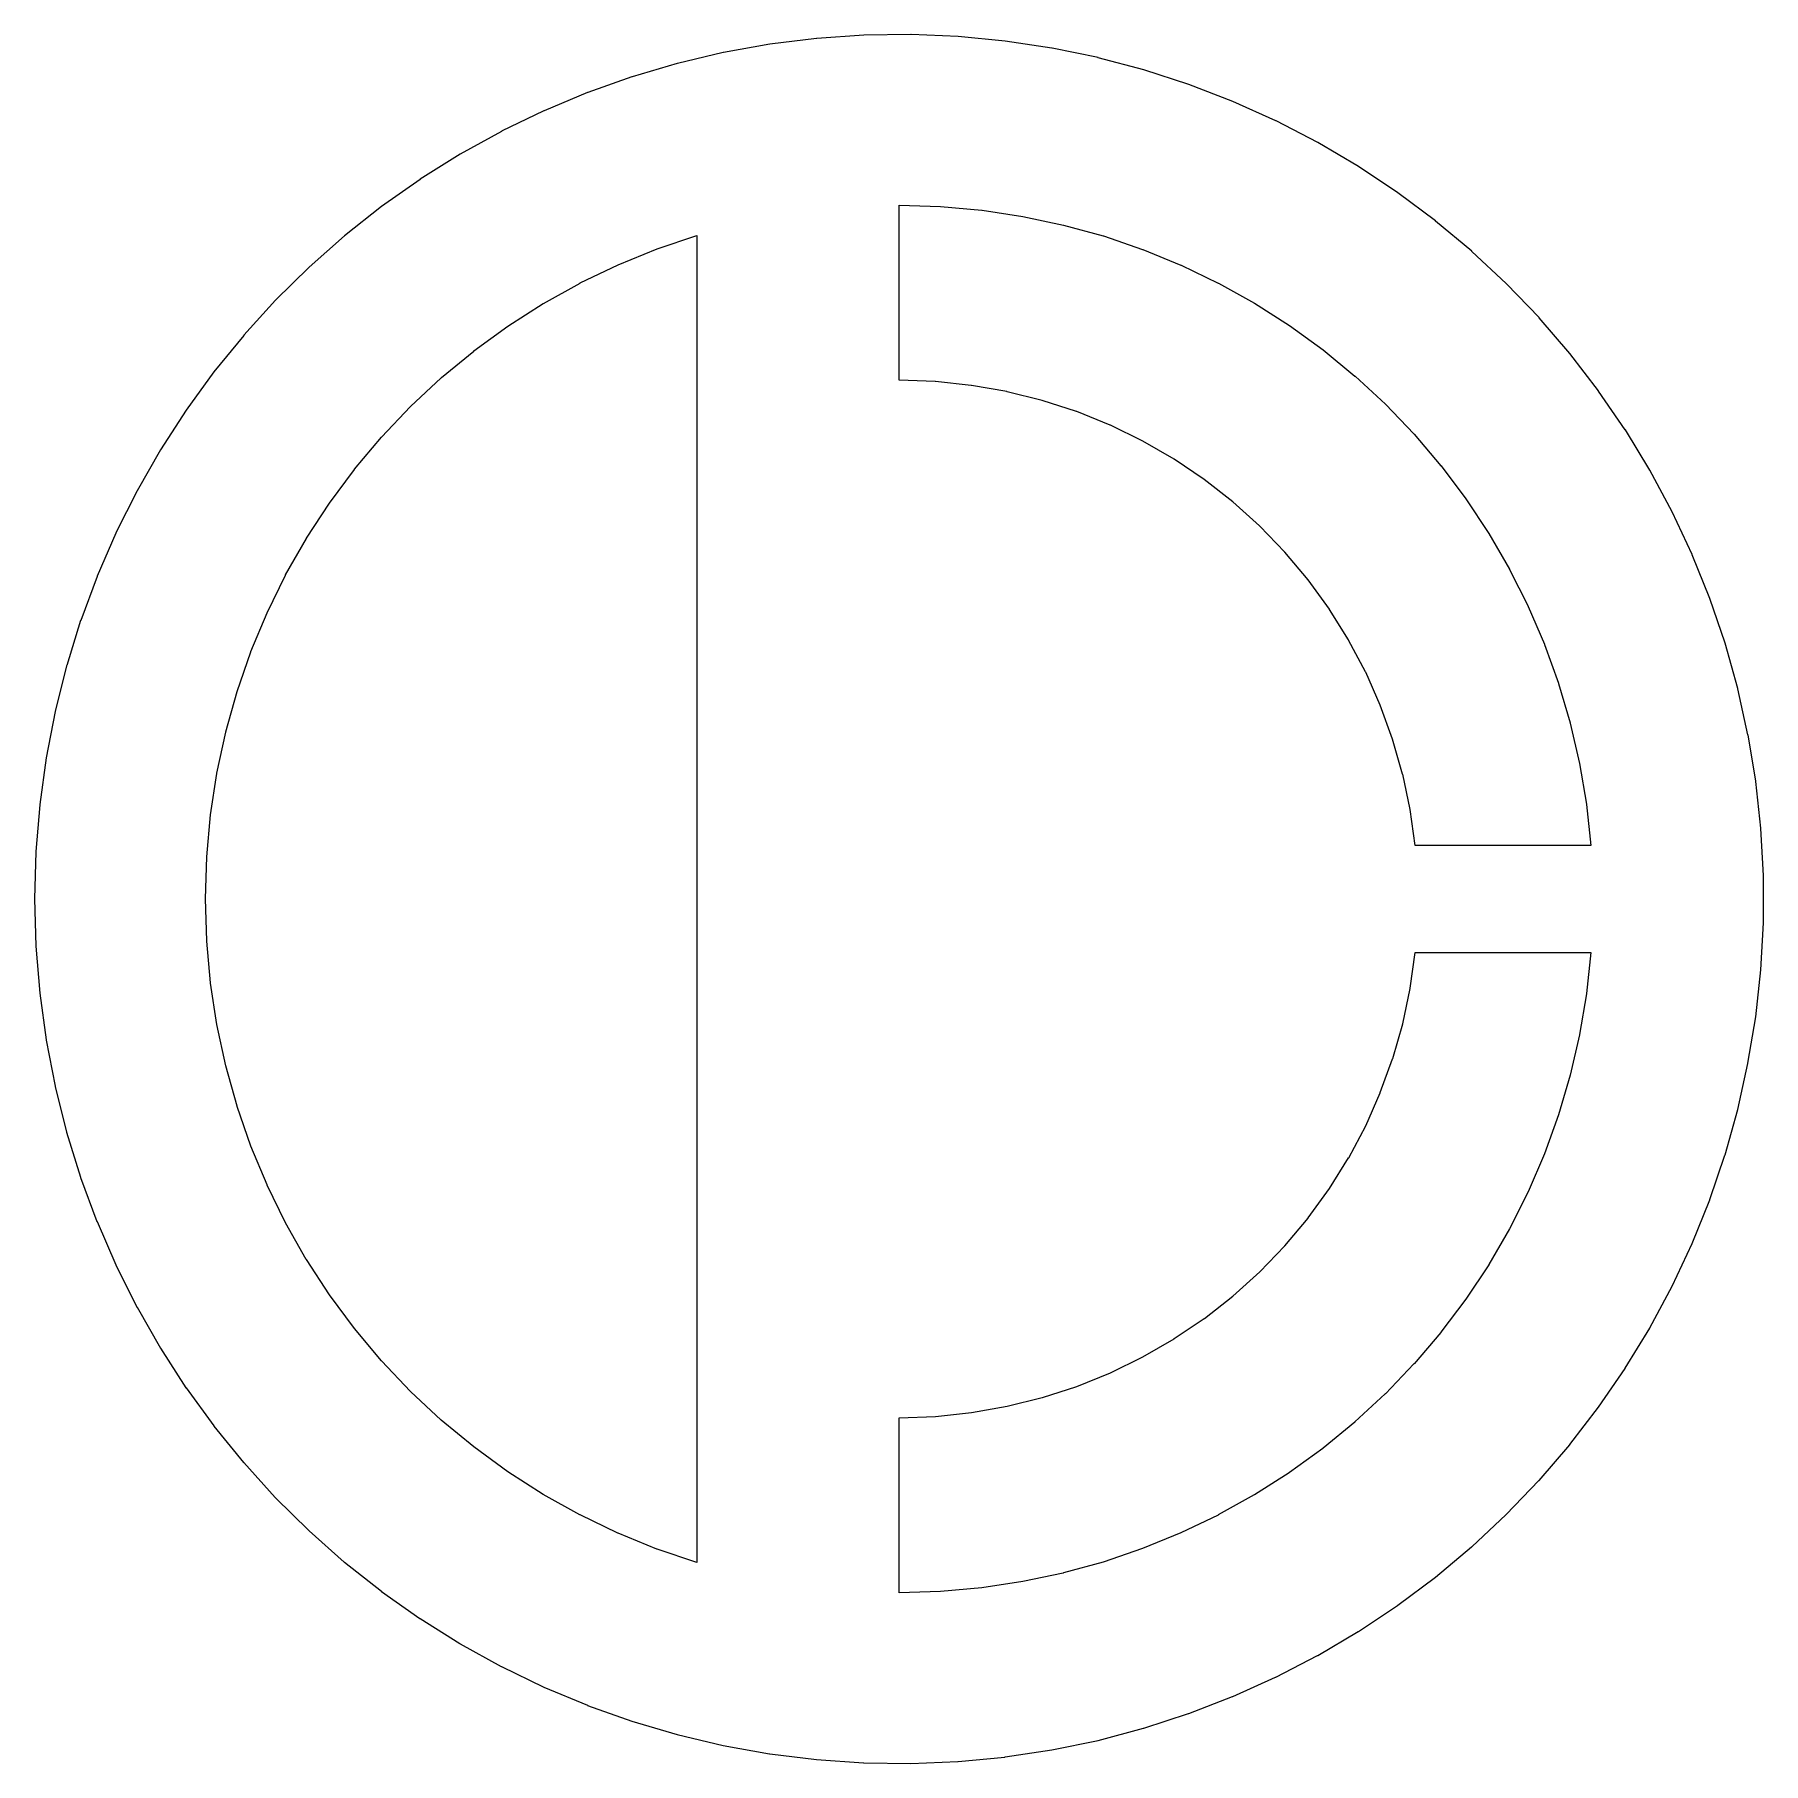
# Model space of a CAD drawing. Extents: x -125 to 25, y 0 to 150.
import ezdxf

# ---------------------------------------------------------------- set-up
doc = ezdxf.new("R2010")
doc.units = 0
doc.header["$MEASUREMENT"] = 0
doc.layers.add('Sketch2', color=7, linetype='Continuous')

msp = doc.modelspace()

# ---------------------------------------------------------------- linework, layer by layer
at = {"layer": 'Sketch2'}
for p, q in [((-48.98, 149.99, 2.99), (-53.06, 149.94, 2.99)), ((-48.96, 149.99, 2.99), (-48.98, 149.99, 2.99)), ((-44.88, 149.83, 2.99), (-48.96, 149.99, 2.99)), ((-61.23, 149.16, 2.99), (-65.25, 148.43, 2.99)), ((-61.21, 149.16, 2.99), (-61.23, 149.16, 2.99)), ((-57.16, 149.66, 2.99), (-61.21, 149.16, 2.99)), ((-57.15, 149.66, 2.99), (-57.16, 149.66, 2.99)), ((-53.07, 149.94, 2.99), (-57.15, 149.66, 2.99)), ((-53.06, 149.94, 2.99), (-53.07, 149.94, 2.99)), ((-44.87, 149.82, 2.99), (-44.88, 149.83, 2.99)), ((-40.8, 149.43, 2.99), (-44.87, 149.82, 2.99)), ((-40.79, 149.43, 2.99), (-40.8, 149.43, 2.99)), ((-36.75, 148.82, 2.99), (-40.79, 149.43, 2.99)), ((-36.74, 148.82, 2.99), (-36.75, 148.82, 2.99)), ((-32.74, 147.99, 2.99), (-36.74, 148.82, 2.99)), ((-69.25, 147.49, 2.99), (-73.16, 146.33, 2.99)), ((-69.23, 147.49, 2.99), (-69.25, 147.49, 2.99)), ((-65.26, 148.43, 2.99), (-69.23, 147.49, 2.99)), ((-65.25, 148.43, 2.99), (-65.26, 148.43, 2.99)), ((-32.73, 147.98, 2.99), (-32.74, 147.99, 2.99)), ((-28.78, 146.94, 2.99), (-32.73, 147.98, 2.99)), ((-73.18, 146.33, 2.99), (-77.02, 144.96, 2.99)), ((-73.16, 146.33, 2.99), (-73.18, 146.33, 2.99)), ((-28.77, 146.93, 2.99), (-28.78, 146.94, 2.99)), ((-24.88, 145.67, 2.99), (-28.77, 146.93, 2.99)), ((-24.87, 145.66, 2.99), (-24.88, 145.67, 2.99)), ((-21.06, 144.19, 2.99), (-24.87, 145.66, 2.99)), ((-77.04, 144.96, 2.99), (-80.8, 143.38, 2.99)), ((-77.02, 144.96, 2.99), (-77.04, 144.96, 2.99)), ((-21.05, 144.19, 2.99), (-21.06, 144.19, 2.99)), ((-17.33, 142.51, 2.99), (-21.05, 144.19, 2.99)), ((-80.82, 143.38, 2.99), (-84.49, 141.6, 2.99)), ((-80.8, 143.38, 2.99), (-80.82, 143.38, 2.99)), ((-17.31, 142.5, 2.99), (-17.33, 142.51, 2.99)), ((-13.69, 140.62, 2.99), (-17.31, 142.5, 2.99)), ((-84.5, 141.59, 2.99), (-88.08, 139.61, 2.99)), ((-84.49, 141.6, 2.99), (-84.5, 141.59, 2.99)), ((-88.09, 139.61, 2.99), (-91.55, 137.44, 2.99)), ((-88.08, 139.61, 2.99), (-88.09, 139.61, 2.99)), ((-13.68, 140.62, 2.99), (-13.69, 140.62, 2.99)), ((-10.16, 138.54, 2.99), (-13.68, 140.62, 2.99)), ((-10.15, 138.54, 2.99), (-10.16, 138.54, 2.99)), ((-6.75, 136.27, 2.99), (-10.15, 138.54, 2.99)), ((-91.56, 137.43, 2.99), (-94.9, 135.08, 2.99)), ((-91.55, 137.44, 2.99), (-91.56, 137.43, 2.99)), ((-94.91, 135.07, 2.99), (-98.11, 132.53, 2.99)), ((-94.9, 135.08, 2.99), (-94.91, 135.07, 2.99)), ((-50, 120.05, 2.99), (-50, 135.18, 2.99)), ((-50, 135.18, 2.99), (-46.42, 135.08, 2.99)), ((-46.42, 135.08, 2.99), (-46.41, 135.08, 2.99)), ((-46.41, 135.08, 2.99), (-42.84, 134.76, 2.99)), ((-6.74, 136.26, 2.99), (-6.75, 136.27, 2.99)), ((-3.47, 133.82, 2.99), (-6.74, 136.26, 2.99)), ((-42.84, 134.76, 2.99), (-42.83, 134.76, 2.99)), ((-42.83, 134.76, 2.99), (-42.81, 134.75, 2.99)), ((-42.81, 134.75, 2.99), (-39.27, 134.22, 2.99)), ((-39.27, 134.22, 2.99), (-39.26, 134.22, 2.99)), ((-39.26, 134.22, 2.99), (-35.75, 133.47, 2.99)), ((-3.46, 133.81, 2.99), (-3.47, 133.82, 2.99)), ((-0.32, 131.19, 2.99), (-3.46, 133.81, 2.99)), ((-98.12, 132.53, 2.99), (-101.18, 129.82, 2.99)), ((-98.11, 132.53, 2.99), (-98.12, 132.53, 2.99)), ((-70.99, 131.41, 2.99), (-67.54, 132.57, 2.99)), ((-67.54, 132.57, 2.99), (-67.54, 132.19, 2.99)), ((-67.54, 132.19, 2.99), (-67.54, 17.43, 2.99)), ((-35.75, 133.47, 2.99), (-35.74, 133.47, 2.99)), ((-35.74, 133.47, 2.99), (-32.29, 132.52, 2.99)), ((-32.29, 132.52, 2.99), (-32.28, 132.52, 2.99)), ((-32.28, 132.52, 2.99), (-28.89, 131.36, 2.99)), ((-74.37, 130.03, 2.99), (-71, 131.4, 2.99)), ((-71, 131.4, 2.99), (-70.99, 131.41, 2.99)), ((-28.89, 131.36, 2.99), (-28.87, 131.35, 2.99)), ((-28.87, 131.35, 2.99), (-25.56, 130, 2.99)), ((-0.31, 131.18, 2.99), (-0.32, 131.19, 2.99)), ((2.67, 128.39, 2.99), (-0.31, 131.18, 2.99)), ((-101.19, 129.81, 2.99), (-104.1, 126.94, 2.99)), ((-101.18, 129.82, 2.99), (-101.19, 129.81, 2.99)), ((-77.67, 128.45, 2.99), (-74.38, 130.02, 2.99)), ((-74.38, 130.02, 2.99), (-74.37, 130.03, 2.99)), ((-25.56, 130, 2.99), (-25.55, 129.99, 2.99)), ((-25.55, 129.99, 2.99), (-22.32, 128.44, 2.99)), ((-80.86, 126.67, 2.99), (-77.68, 128.44, 2.99)), ((-77.68, 128.44, 2.99), (-77.67, 128.45, 2.99)), ((-22.32, 128.44, 2.99), (-22.31, 128.43, 2.99)), ((-22.31, 128.43, 2.99), (-19.18, 126.69, 2.99)), ((2.68, 128.38, 2.99), (2.67, 128.39, 2.99)), ((5.51, 125.44, 2.99), (2.68, 128.38, 2.99)), ((-104.11, 126.94, 2.99), (-106.85, 123.91, 2.99)), ((-104.1, 126.94, 2.99), (-104.11, 126.94, 2.99)), ((-83.94, 124.7, 2.99), (-80.87, 126.66, 2.99)), ((-80.87, 126.66, 2.99), (-80.86, 126.67, 2.99)), ((-19.18, 126.69, 2.99), (-19.17, 126.69, 2.99)), ((-19.17, 126.69, 2.99), (-16.15, 124.76, 2.99)), ((-86.89, 122.55, 2.99), (-83.95, 124.7, 2.99)), ((-83.95, 124.7, 2.99), (-83.94, 124.7, 2.99)), ((-16.15, 124.76, 2.99), (-16.14, 124.75, 2.99)), ((-16.14, 124.75, 2.99), (-13.23, 122.65, 2.99)), ((5.52, 125.43, 2.99), (5.51, 125.44, 2.99)), ((8.18, 122.33, 2.99), (5.52, 125.43, 2.99)), ((-106.86, 123.9, 2.99), (-109.44, 120.74, 2.99)), ((-106.85, 123.91, 2.99), (-106.86, 123.9, 2.99)), ((-89.71, 120.23, 2.99), (-86.9, 122.54, 2.99)), ((-86.9, 122.54, 2.99), (-86.89, 122.55, 2.99)), ((-13.23, 122.65, 2.99), (-13.23, 122.64, 2.99)), ((-13.23, 122.64, 2.99), (-10.46, 120.37, 2.99)), ((8.19, 122.32, 2.99), (8.18, 122.33, 2.99)), ((10.68, 119.08, 2.99), (8.19, 122.32, 2.99)), ((-109.45, 120.72, 2.99), (-111.85, 117.42, 2.99)), ((-109.44, 120.74, 2.99), (-109.45, 120.72, 2.99)), ((-92.38, 117.73, 2.99), (-89.72, 120.22, 2.99)), ((-89.72, 120.22, 2.99), (-89.71, 120.23, 2.99)), ((-50, 120, 2.99), (-50, 120.05, 2.99)), ((-46.87, 119.89, 2.99), (-50, 120, 2.99)), ((-10.46, 120.37, 2.99), (-10.45, 120.36, 2.99)), ((-10.45, 120.36, 2.99), (-7.82, 117.93, 2.99)), ((-46.86, 119.89, 2.99), (-46.87, 119.89, 2.99)), ((-43.74, 119.56, 2.99), (-46.86, 119.89, 2.99)), ((-43.73, 119.56, 2.99), (-43.74, 119.56, 2.99)), ((-40.65, 119.02, 2.99), (-43.73, 119.56, 2.99)), ((-40.64, 119.01, 2.99), (-40.65, 119.02, 2.99)), ((-37.6, 118.26, 2.99), (-40.64, 119.01, 2.99)), ((10.68, 119.07, 2.99), (10.68, 119.08, 2.99)), ((12.99, 115.7, 2.99), (10.68, 119.07, 2.99)), ((-111.86, 117.41, 2.99), (-114.07, 113.98, 2.99)), ((-111.85, 117.42, 2.99), (-111.86, 117.41, 2.99)), ((-94.9, 115.08, 2.99), (-92.39, 117.72, 2.99)), ((-92.39, 117.72, 2.99), (-92.38, 117.73, 2.99)), ((-37.59, 118.25, 2.99), (-37.6, 118.26, 2.99)), ((-34.61, 117.28, 2.99), (-37.59, 118.25, 2.99)), ((-34.6, 117.28, 2.99), (-34.61, 117.28, 2.99)), ((-31.69, 116.11, 2.99), (-34.6, 117.28, 2.99)), ((-7.82, 117.93, 2.99), (-7.81, 117.92, 2.99)), ((-7.81, 117.92, 2.99), (-5.33, 115.33, 2.99)), ((-31.68, 116.1, 2.99), (-31.69, 116.11, 2.99)), ((-28.87, 114.73, 2.99), (-31.68, 116.1, 2.99)), ((13, 115.69, 2.99), (12.99, 115.7, 2.99)), ((15.12, 112.2, 2.99), (13, 115.69, 2.99)), ((-97.24, 112.28, 2.99), (-94.9, 115.07, 2.99)), ((-94.9, 115.07, 2.99), (-94.9, 115.08, 2.99)), ((-28.86, 114.72, 2.99), (-28.87, 114.73, 2.99)), ((-26.14, 113.16, 2.99), (-28.86, 114.72, 2.99)), ((-5.33, 115.33, 2.99), (-5.32, 115.32, 2.99)), ((-5.32, 115.32, 2.99), (-3, 112.59, 2.99)), ((-114.08, 113.97, 2.99), (-116.11, 110.42, 2.99)), ((-114.07, 113.98, 2.99), (-114.08, 113.97, 2.99)), ((-26.13, 113.15, 2.99), (-26.14, 113.16, 2.99)), ((-23.54, 111.4, 2.99), (-26.13, 113.15, 2.99)), ((-3, 112.59, 2.99), (-2.99, 112.58, 2.99)), ((-2.99, 112.58, 2.99), (-0.84, 109.72, 2.99)), ((-99.42, 109.35, 2.99), (-97.25, 112.27, 2.99)), ((-97.25, 112.27, 2.99), (-97.24, 112.28, 2.99)), ((-23.53, 111.39, 2.99), (-23.54, 111.4, 2.99)), ((-21.06, 109.46, 2.99), (-23.53, 111.39, 2.99)), ((15.13, 112.19, 2.99), (15.12, 112.2, 2.99)), ((17.06, 108.59, 2.99), (15.13, 112.19, 2.99)), ((-116.11, 110.41, 2.99), (-117.94, 106.76, 2.99)), ((-116.11, 110.42, 2.99), (-116.11, 110.41, 2.99)), ((-0.84, 109.72, 2.99), (-0.83, 109.71, 2.99)), ((-0.83, 109.71, 2.99), (1.15, 106.72, 2.99)), ((-101.41, 106.29, 2.99), (-99.43, 109.34, 2.99)), ((-99.43, 109.34, 2.99), (-99.42, 109.35, 2.99)), ((-21.05, 109.45, 2.99), (-21.06, 109.46, 2.99)), ((-18.73, 107.36, 2.99), (-21.05, 109.45, 2.99)), ((17.06, 108.58, 2.99), (17.06, 108.59, 2.99)), ((18.79, 104.88, 2.99), (17.06, 108.58, 2.99)), ((-117.95, 106.75, 2.99), (-119.58, 103, 2.99)), ((-117.94, 106.76, 2.99), (-117.95, 106.75, 2.99)), ((-18.72, 107.35, 2.99), (-18.73, 107.36, 2.99)), ((-16.54, 105.09, 2.99), (-18.72, 107.35, 2.99)), ((1.15, 106.72, 2.99), (1.15, 106.71, 2.99)), ((1.15, 106.71, 2.99), (2.95, 103.61, 2.99)), ((-103.22, 103.11, 2.99), (-101.42, 106.28, 2.99)), ((-101.42, 106.28, 2.99), (-101.41, 106.29, 2.99)), ((-16.54, 105.09, 2.99), (-16.54, 105.09, 2.99)), ((-14.52, 102.68, 2.99), (-16.54, 105.09, 2.99)), ((2.95, 103.61, 2.99), (2.95, 103.6, 2.99)), ((2.95, 103.6, 2.99), (4.56, 100.4, 2.99)), ((18.8, 104.87, 2.99), (18.79, 104.88, 2.99)), ((20.32, 101.08, 2.99), (18.8, 104.87, 2.99)), ((-119.58, 102.99, 2.99), (-121, 99.16, 2.99)), ((-119.58, 103, 2.99), (-119.58, 102.99, 2.99)), ((-104.82, 99.83, 2.99), (-103.22, 103.1, 2.99)), ((-103.22, 103.1, 2.99), (-103.22, 103.11, 2.99)), ((-14.52, 102.68, 2.99), (-14.52, 102.68, 2.99)), ((-12.68, 100.14, 2.99), (-14.52, 102.68, 2.99)), ((20.32, 101.07, 2.99), (20.32, 101.08, 2.99)), ((21.64, 97.2, 2.99), (20.32, 101.07, 2.99)), ((-121.01, 99.15, 2.99), (-122.21, 95.25, 2.99)), ((-121, 99.16, 2.99), (-121.01, 99.15, 2.99)), ((-106.23, 96.46, 2.99), (-104.83, 99.82, 2.99)), ((-104.83, 99.82, 2.99), (-104.82, 99.83, 2.99)), ((-12.67, 100.13, 2.99), (-12.68, 100.14, 2.99)), ((-11.01, 97.47, 2.99), (-12.67, 100.13, 2.99)), ((4.56, 100.4, 2.99), (4.57, 100.39, 2.99)), ((4.57, 100.39, 2.99), (5.98, 97.1, 2.99)), ((-107.43, 93, 2.99), (-106.23, 96.44, 2.99)), ((-106.23, 96.44, 2.99), (-106.23, 96.46, 2.99)), ((-11.01, 97.46, 2.99), (-11.01, 97.47, 2.99)), ((-9.54, 94.7, 2.99), (-11.01, 97.46, 2.99)), ((5.98, 97.1, 2.99), (5.99, 97.09, 2.99)), ((5.99, 97.09, 2.99), (7.2, 93.72, 2.99)), ((21.64, 97.19, 2.99), (21.64, 97.2, 2.99)), ((22.74, 93.25, 2.99), (21.64, 97.19, 2.99)), ((-122.22, 95.23, 2.99), (-123.21, 91.27, 2.99)), ((-122.21, 95.25, 2.99), (-122.22, 95.23, 2.99)), ((-9.53, 94.69, 2.99), (-9.54, 94.7, 2.99)), ((-8.26, 91.82, 2.99), (-9.53, 94.69, 2.99)), ((-108.42, 89.49, 2.99), (-107.43, 92.99, 2.99)), ((-107.43, 92.99, 2.99), (-107.43, 93, 2.99)), ((7.2, 93.72, 2.99), (7.2, 93.7, 2.99)), ((7.2, 93.7, 2.99), (8.22, 90.27, 2.99)), ((22.75, 93.24, 2.99), (22.74, 93.25, 2.99)), ((23.63, 89.25, 2.99), (22.75, 93.24, 2.99)), ((-8.26, 91.81, 2.99), (-8.26, 91.82, 2.99)), ((-7.19, 88.87, 2.99), (-8.26, 91.81, 2.99)), ((-123.22, 91.26, 2.99), (-123.99, 87.25, 2.99)), ((-123.21, 91.27, 2.99), (-123.22, 91.26, 2.99)), ((8.22, 90.27, 2.99), (8.22, 90.26, 2.99)), ((8.22, 90.26, 2.99), (9.02, 86.76, 2.99)), ((-109.19, 85.91, 2.99), (-108.42, 89.47, 2.99)), ((-108.42, 89.47, 2.99), (-108.42, 89.49, 2.99)), ((-7.19, 88.86, 2.99), (-7.19, 88.87, 2.99)), ((-6.33, 85.84, 2.99), (-7.19, 88.86, 2.99)), ((23.64, 89.24, 2.99), (23.63, 89.25, 2.99)), ((24.3, 85.21, 2.99), (23.64, 89.24, 2.99)), ((-123.99, 87.24, 2.99), (-124.55, 83.19, 2.99)), ((-123.99, 87.25, 2.99), (-123.99, 87.24, 2.99)), ((-109.74, 82.3, 2.99), (-109.19, 85.9, 2.99)), ((-109.19, 85.9, 2.99), (-109.19, 85.91, 2.99)), ((-6.32, 85.83, 2.99), (-6.33, 85.84, 2.99)), ((-5.68, 82.77, 2.99), (-6.32, 85.83, 2.99)), ((9.02, 86.76, 2.99), (9.03, 86.75, 2.99)), ((9.03, 86.75, 2.99), (9.62, 83.22, 2.99)), ((24.3, 85.2, 2.99), (24.3, 85.21, 2.99)), ((24.75, 81.14, 2.99), (24.3, 85.2, 2.99)), ((-124.55, 83.18, 2.99), (-124.89, 79.11, 2.99)), ((-124.55, 83.19, 2.99), (-124.55, 83.18, 2.99)), ((-5.67, 82.76, 2.99), (-5.68, 82.77, 2.99)), ((-5.24, 79.65, 2.99), (-5.67, 82.76, 2.99)), ((9.62, 83.22, 2.99), (9.62, 83.21, 2.99)), ((9.62, 83.21, 2.99), (10.01, 79.64, 2.99)), ((-110.07, 78.66, 2.99), (-109.74, 82.29, 2.99)), ((-109.74, 82.29, 2.99), (-109.74, 82.3, 2.99)), ((24.75, 81.13, 2.99), (24.75, 81.14, 2.99)), ((24.97, 77.05, 2.99), (24.75, 81.13, 2.99)), ((-5.24, 79.64, 2.99), (-5.24, 79.65, 2.99)), ((9.95, 79.64, 2.99), (-5.24, 79.64, 2.99)), ((10.01, 79.64, 2.99), (9.95, 79.64, 2.99)), ((-124.89, 79.1, 2.99), (-125, 75.01, 2.99)), ((-124.89, 79.11, 2.99), (-124.89, 79.1, 2.99)), ((-110.18, 75.01, 2.99), (-110.07, 78.65, 2.99)), ((-110.07, 78.65, 2.99), (-110.07, 78.66, 2.99)), ((24.97, 77.03, 2.99), (24.97, 77.05, 2.99)), ((24.97, 72.95, 2.99), (24.97, 77.03, 2.99)), ((-125, 75.01, 2.99), (-125, 75, 2.99)), ((-125, 75, 2.99), (-124.89, 70.92, 2.99)), ((-110.18, 75, 2.99), (-110.18, 75.01, 2.99)), ((-110.07, 71.36, 2.99), (-110.18, 75, 2.99)), ((24.75, 68.86, 2.99), (24.97, 72.94, 2.99)), ((24.97, 72.94, 2.99), (24.97, 72.95, 2.99)), ((-124.89, 70.92, 2.99), (-124.89, 70.9, 2.99)), ((-124.89, 70.9, 2.99), (-124.55, 66.83, 2.99)), ((-110.07, 71.35, 2.99), (-110.07, 71.36, 2.99)), ((-109.74, 67.72, 2.99), (-110.07, 71.35, 2.99)), ((-5.67, 67.25, 2.99), (-5.24, 70.36, 2.99)), ((-5.24, 70.36, 2.99), (-5.19, 70.36, 2.99)), ((-5.19, 70.36, 2.99), (10.01, 70.36, 2.99)), ((10.01, 70.36, 2.99), (9.62, 66.79, 2.99)), ((-109.74, 67.71, 2.99), (-109.74, 67.72, 2.99)), ((-109.19, 64.11, 2.99), (-109.74, 67.71, 2.99)), ((24.3, 64.79, 2.99), (24.75, 68.85, 2.99)), ((24.75, 68.85, 2.99), (24.75, 68.86, 2.99)), ((-124.55, 66.83, 2.99), (-124.55, 66.82, 2.99)), ((-124.55, 66.82, 2.99), (-124, 62.78, 2.99)), ((-6.32, 64.18, 2.99), (-5.67, 67.24, 2.99)), ((-5.67, 67.24, 2.99), (-5.67, 67.25, 2.99)), ((9.62, 66.78, 2.99), (9.03, 63.25, 2.99)), ((9.62, 66.79, 2.99), (9.62, 66.78, 2.99)), ((23.63, 60.75, 2.99), (24.3, 64.77, 2.99)), ((24.3, 64.77, 2.99), (24.3, 64.79, 2.99)), ((-109.19, 64.1, 2.99), (-109.19, 64.11, 2.99)), ((-108.42, 60.54, 2.99), (-109.19, 64.1, 2.99)), ((-7.18, 61.15, 2.99), (-6.32, 64.17, 2.99)), ((-6.32, 64.17, 2.99), (-6.32, 64.18, 2.99)), ((9.02, 63.22, 2.99), (8.22, 59.73, 2.99)), ((9.03, 63.25, 2.99), (9.02, 63.24, 2.99)), ((9.02, 63.24, 2.99), (9.02, 63.22, 2.99)), ((-124, 62.78, 2.99), (-123.99, 62.76, 2.99)), ((-123.99, 62.76, 2.99), (-123.22, 58.75, 2.99)), ((-108.42, 60.53, 2.99), (-108.42, 60.54, 2.99)), ((-107.44, 57.02, 2.99), (-108.42, 60.53, 2.99)), ((-8.26, 58.2, 2.99), (-7.19, 61.14, 2.99)), ((-7.19, 61.14, 2.99), (-7.18, 61.15, 2.99)), ((22.74, 56.75, 2.99), (23.63, 60.73, 2.99)), ((23.63, 60.73, 2.99), (23.63, 60.75, 2.99)), ((-123.22, 58.75, 2.99), (-123.22, 58.74, 2.99)), ((-123.22, 58.74, 2.99), (-122.22, 54.78, 2.99)), ((8.21, 59.72, 2.99), (7.2, 56.28, 2.99)), ((8.22, 59.73, 2.99), (8.21, 59.72, 2.99)), ((-107.43, 57.01, 2.99), (-107.44, 57.02, 2.99)), ((-106.24, 53.57, 2.99), (-107.43, 57.01, 2.99)), ((-9.53, 55.32, 2.99), (-8.26, 58.19, 2.99)), ((-8.26, 58.19, 2.99), (-8.26, 58.2, 2.99)), ((7.2, 56.27, 2.99), (5.98, 52.9, 2.99)), ((7.2, 56.28, 2.99), (7.2, 56.27, 2.99)), ((21.64, 52.8, 2.99), (22.74, 56.73, 2.99)), ((22.74, 56.73, 2.99), (22.74, 56.75, 2.99)), ((-122.22, 54.78, 2.99), (-122.22, 54.77, 2.99)), ((-122.22, 54.77, 2.99), (-121.01, 50.86, 2.99)), ((-11, 52.55, 2.99), (-9.53, 55.31, 2.99)), ((-9.53, 55.31, 2.99), (-9.53, 55.32, 2.99)), ((-106.23, 53.56, 2.99), (-106.24, 53.57, 2.99)), ((-104.83, 50.19, 2.99), (-106.23, 53.56, 2.99)), ((-12.67, 49.88, 2.99), (-11.01, 52.54, 2.99)), ((-11.01, 52.54, 2.99), (-11, 52.55, 2.99)), ((5.98, 52.89, 2.99), (4.56, 49.6, 2.99)), ((5.98, 52.9, 2.99), (5.98, 52.89, 2.99)), ((20.32, 48.92, 2.99), (21.63, 52.79, 2.99)), ((21.63, 52.79, 2.99), (21.64, 52.8, 2.99)), ((-121.01, 50.86, 2.99), (-121.01, 50.85, 2.99)), ((-121.01, 50.85, 2.99), (-119.59, 47.02, 2.99)), ((-104.83, 50.18, 2.99), (-104.83, 50.19, 2.99)), ((-103.23, 46.91, 2.99), (-104.83, 50.18, 2.99)), ((-14.51, 47.33, 2.99), (-12.67, 49.87, 2.99)), ((-12.67, 49.87, 2.99), (-12.67, 49.88, 2.99)), ((4.56, 49.59, 2.99), (2.95, 46.39, 2.99)), ((4.56, 49.6, 2.99), (4.56, 49.59, 2.99)), ((18.79, 45.12, 2.99), (20.31, 48.91, 2.99)), ((20.31, 48.91, 2.99), (20.32, 48.92, 2.99)), ((-119.59, 47.02, 2.99), (-119.58, 47.01, 2.99)), ((-119.58, 47.01, 2.99), (-117.95, 43.26, 2.99)), ((-103.22, 46.9, 2.99), (-103.23, 46.91, 2.99)), ((-101.43, 43.73, 2.99), (-103.22, 46.9, 2.99)), ((-16.53, 44.92, 2.99), (-14.52, 47.32, 2.99)), ((-14.52, 47.32, 2.99), (-14.51, 47.33, 2.99)), ((2.94, 46.38, 2.99), (1.15, 43.28, 2.99)), ((2.95, 46.39, 2.99), (2.94, 46.38, 2.99)), ((17.06, 41.41, 2.99), (18.79, 45.11, 2.99)), ((18.79, 45.11, 2.99), (18.79, 45.12, 2.99)), ((-101.42, 43.72, 2.99), (-101.43, 43.73, 2.99)), ((-99.43, 40.67, 2.99), (-101.42, 43.72, 2.99)), ((-18.71, 42.66, 2.99), (-16.54, 44.91, 2.99)), ((-16.54, 44.91, 2.99), (-16.53, 44.92, 2.99)), ((-117.95, 43.26, 2.99), (-117.95, 43.25, 2.99)), ((-117.95, 43.25, 2.99), (-116.12, 39.6, 2.99)), ((-21.05, 40.55, 2.99), (-18.72, 42.65, 2.99)), ((-18.72, 42.65, 2.99), (-18.71, 42.66, 2.99)), ((1.14, 43.27, 2.99), (-0.84, 40.28, 2.99)), ((1.15, 43.28, 2.99), (1.14, 43.27, 2.99)), ((-99.43, 40.66, 2.99), (-99.43, 40.67, 2.99)), ((-97.26, 37.74, 2.99), (-99.43, 40.66, 2.99)), ((-23.52, 38.62, 2.99), (-21.05, 40.55, 2.99)), ((-21.05, 40.55, 2.99), (-21.05, 40.55, 2.99)), ((15.12, 37.8, 2.99), (17.05, 41.4, 2.99)), ((17.05, 41.4, 2.99), (17.06, 41.41, 2.99)), ((-116.12, 39.6, 2.99), (-116.11, 39.59, 2.99)), ((-116.11, 39.59, 2.99), (-114.09, 36.04, 2.99)), ((-0.85, 40.27, 2.99), (-3, 37.41, 2.99)), ((-0.84, 40.28, 2.99), (-0.85, 40.27, 2.99)), ((-97.25, 37.73, 2.99), (-97.26, 37.74, 2.99)), ((-94.91, 34.94, 2.99), (-97.25, 37.73, 2.99)), ((-26.13, 36.86, 2.99), (-23.53, 38.61, 2.99)), ((-23.53, 38.61, 2.99), (-23.52, 38.62, 2.99)), ((12.99, 34.3, 2.99), (15.11, 37.78, 2.99)), ((15.11, 37.78, 2.99), (15.12, 37.8, 2.99)), ((-114.09, 36.04, 2.99), (-114.08, 36.03, 2.99)), ((-114.08, 36.03, 2.99), (-111.87, 32.6, 2.99)), ((-28.85, 35.28, 2.99), (-26.13, 36.85, 2.99)), ((-26.13, 36.85, 2.99), (-26.13, 36.86, 2.99)), ((-3.01, 37.4, 2.99), (-5.33, 34.67, 2.99)), ((-3, 37.41, 2.99), (-3.01, 37.4, 2.99)), ((-94.9, 34.93, 2.99), (-94.91, 34.94, 2.99)), ((-92.4, 32.28, 2.99), (-94.9, 34.93, 2.99)), ((-31.67, 33.9, 2.99), (-28.86, 35.28, 2.99)), ((-28.86, 35.28, 2.99), (-28.85, 35.28, 2.99)), ((-5.34, 34.66, 2.99), (-7.82, 32.07, 2.99)), ((-5.33, 34.67, 2.99), (-5.34, 34.66, 2.99)), ((-34.59, 32.72, 2.99), (-31.68, 33.9, 2.99)), ((-31.68, 33.9, 2.99), (-31.67, 33.9, 2.99)), ((10.68, 30.92, 2.99), (12.99, 34.28, 2.99)), ((12.99, 34.28, 2.99), (12.99, 34.3, 2.99)), ((-111.87, 32.6, 2.99), (-111.86, 32.59, 2.99)), ((-111.86, 32.59, 2.99), (-109.46, 29.29, 2.99)), ((-92.39, 32.28, 2.99), (-92.4, 32.28, 2.99)), ((-89.73, 29.79, 2.99), (-92.39, 32.28, 2.99)), ((-40.63, 30.99, 2.99), (-37.59, 31.75, 2.99)), ((-37.59, 31.75, 2.99), (-37.58, 31.75, 2.99)), ((-37.58, 31.75, 2.99), (-34.6, 32.72, 2.99)), ((-34.6, 32.72, 2.99), (-34.59, 32.72, 2.99)), ((-7.83, 32.06, 2.99), (-10.46, 29.63, 2.99)), ((-7.82, 32.07, 2.99), (-7.83, 32.06, 2.99)), ((-50, 14.87, 2.99), (-50, 30, 2.99)), ((-50, 30, 2.99), (-49.99, 30, 2.99)), ((-49.99, 30, 2.99), (-46.86, 30.11, 2.99)), ((-46.86, 30.11, 2.99), (-46.85, 30.11, 2.99)), ((-46.85, 30.11, 2.99), (-43.73, 30.44, 2.99)), ((-43.73, 30.44, 2.99), (-43.72, 30.44, 2.99)), ((-43.72, 30.44, 2.99), (-40.64, 30.99, 2.99)), ((-40.64, 30.99, 2.99), (-40.63, 30.99, 2.99)), ((8.18, 27.67, 2.99), (10.67, 30.91, 2.99)), ((10.67, 30.91, 2.99), (10.68, 30.92, 2.99)), ((-109.46, 29.29, 2.99), (-109.45, 29.28, 2.99)), ((-109.45, 29.28, 2.99), (-106.87, 26.11, 2.99)), ((-89.72, 29.78, 2.99), (-89.73, 29.79, 2.99)), ((-86.91, 27.46, 2.99), (-89.72, 29.78, 2.99)), ((-10.46, 29.62, 2.99), (-13.23, 27.35, 2.99)), ((-10.46, 29.63, 2.99), (-10.46, 29.62, 2.99)), ((-86.9, 27.46, 2.99), (-86.91, 27.46, 2.99)), ((-83.96, 25.31, 2.99), (-86.9, 27.46, 2.99)), ((-13.24, 27.34, 2.99), (-16.15, 25.24, 2.99)), ((-13.23, 27.35, 2.99), (-13.24, 27.34, 2.99)), ((5.51, 24.56, 2.99), (8.17, 27.66, 2.99)), ((8.17, 27.66, 2.99), (8.18, 27.67, 2.99)), ((-106.87, 26.11, 2.99), (-106.86, 26.1, 2.99)), ((-106.86, 26.1, 2.99), (-104.12, 23.07, 2.99)), ((-83.95, 25.3, 2.99), (-83.96, 25.31, 2.99)), ((-80.88, 23.34, 2.99), (-83.95, 25.3, 2.99)), ((-16.16, 25.23, 2.99), (-19.18, 23.31, 2.99)), ((-16.15, 25.24, 2.99), (-16.16, 25.23, 2.99)), ((2.67, 21.61, 2.99), (5.5, 24.55, 2.99)), ((5.5, 24.55, 2.99), (5.51, 24.56, 2.99)), ((-104.12, 23.07, 2.99), (-104.11, 23.06, 2.99)), ((-104.11, 23.06, 2.99), (-101.2, 20.2, 2.99)), ((-80.87, 23.34, 2.99), (-80.88, 23.34, 2.99)), ((-77.69, 21.56, 2.99), (-80.87, 23.34, 2.99)), ((-19.19, 23.3, 2.99), (-22.32, 21.56, 2.99)), ((-19.18, 23.31, 2.99), (-19.19, 23.3, 2.99)), ((-77.68, 21.56, 2.99), (-77.69, 21.56, 2.99)), ((-74.4, 19.98, 2.99), (-77.68, 21.56, 2.99)), ((-22.33, 21.55, 2.99), (-25.56, 20, 2.99)), ((-22.32, 21.56, 2.99), (-22.33, 21.55, 2.99)), ((-0.32, 18.81, 2.99), (2.66, 21.6, 2.99)), ((2.66, 21.6, 2.99), (2.67, 21.61, 2.99)), ((-101.2, 20.2, 2.99), (-101.19, 20.19, 2.99)), ((-101.19, 20.19, 2.99), (-98.13, 17.48, 2.99)), ((-74.38, 19.98, 2.99), (-74.4, 19.98, 2.99)), ((-71.01, 18.6, 2.99), (-74.38, 19.98, 2.99)), ((-25.57, 20, 2.99), (-28.89, 18.64, 2.99)), ((-25.56, 20, 2.99), (-25.57, 20, 2.99)), ((-71, 18.6, 2.99), (-71.01, 18.6, 2.99)), ((-67.55, 17.43, 2.99), (-71, 18.6, 2.99)), ((-28.9, 18.64, 2.99), (-32.29, 17.48, 2.99)), ((-28.89, 18.64, 2.99), (-28.9, 18.64, 2.99)), ((-3.47, 16.18, 2.99), (-0.34, 18.8, 2.99)), ((-0.34, 18.8, 2.99), (-0.32, 18.81, 2.99)), ((-98.13, 17.48, 2.99), (-98.12, 17.47, 2.99)), ((-98.12, 17.47, 2.99), (-94.92, 14.94, 2.99)), ((-67.54, 17.43, 2.99), (-67.55, 17.43, 2.99)), ((-35.77, 16.52, 2.99), (-39.27, 15.78, 2.99)), ((-35.75, 16.53, 2.99), (-35.77, 16.52, 2.99)), ((-32.3, 17.48, 2.99), (-35.75, 16.53, 2.99)), ((-32.29, 17.48, 2.99), (-32.3, 17.48, 2.99)), ((-42.84, 15.24, 2.99), (-46.41, 14.92, 2.99)), ((-42.83, 15.24, 2.99), (-42.84, 15.24, 2.99)), ((-39.28, 15.78, 2.99), (-42.83, 15.24, 2.99)), ((-39.27, 15.78, 2.99), (-39.28, 15.78, 2.99)), ((-6.75, 13.73, 2.99), (-3.48, 16.17, 2.99)), ((-3.48, 16.17, 2.99), (-3.47, 16.18, 2.99)), ((-94.92, 14.94, 2.99), (-94.91, 14.93, 2.99)), ((-94.91, 14.93, 2.99), (-91.57, 12.58, 2.99)), ((-46.42, 14.92, 2.99), (-50, 14.82, 2.99)), ((-50, 14.82, 2.99), (-50, 14.87, 2.99)), ((-46.41, 14.92, 2.99), (-46.42, 14.92, 2.99)), ((-10.16, 11.46, 2.99), (-6.76, 13.72, 2.99)), ((-6.76, 13.72, 2.99), (-6.75, 13.73, 2.99)), ((-91.57, 12.58, 2.99), (-91.56, 12.57, 2.99)), ((-91.56, 12.57, 2.99), (-88.1, 10.4, 2.99)), ((-13.69, 9.38, 2.99), (-10.17, 11.45, 2.99)), ((-10.17, 11.45, 2.99), (-10.16, 11.46, 2.99)), ((-88.1, 10.4, 2.99), (-88.09, 10.39, 2.99)), ((-88.09, 10.39, 2.99), (-84.52, 8.42, 2.99)), ((-17.33, 7.49, 2.99), (-13.7, 9.37, 2.99)), ((-13.7, 9.37, 2.99), (-13.69, 9.38, 2.99)), ((-84.52, 8.42, 2.99), (-84.5, 8.41, 2.99)), ((-84.5, 8.41, 2.99), (-80.83, 6.63, 2.99)), ((-80.83, 6.63, 2.99), (-80.82, 6.62, 2.99)), ((-80.82, 6.62, 2.99), (-77.05, 5.05, 2.99)), ((-21.06, 5.81, 2.99), (-17.34, 7.49, 2.99)), ((-17.34, 7.49, 2.99), (-17.33, 7.49, 2.99)), ((-77.05, 5.05, 2.99), (-77.04, 5.04, 2.99)), ((-77.04, 5.04, 2.99), (-73.19, 3.68, 2.99)), ((-24.88, 4.33, 2.99), (-21.08, 5.8, 2.99)), ((-21.08, 5.8, 2.99), (-21.06, 5.81, 2.99)), ((-73.19, 3.68, 2.99), (-73.18, 3.67, 2.99)), ((-73.18, 3.67, 2.99), (-69.26, 2.52, 2.99)), ((-32.74, 2.01, 2.99), (-28.79, 3.06, 2.99)), ((-28.79, 3.06, 2.99), (-28.78, 3.06, 2.99)), ((-28.78, 3.06, 2.99), (-24.9, 4.33, 2.99)), ((-24.9, 4.33, 2.99), (-24.88, 4.33, 2.99)), ((-69.26, 2.52, 2.99), (-69.25, 2.51, 2.99)), ((-69.25, 2.51, 2.99), (-65.27, 1.57, 2.99)), ((-65.27, 1.57, 2.99), (-65.26, 1.57, 2.99)), ((-65.26, 1.57, 2.99), (-61.24, 0.85, 2.99)), ((-36.75, 1.18, 2.99), (-32.75, 2.01, 2.99)), ((-32.75, 2.01, 2.99), (-32.74, 2.01, 2.99)), ((-61.24, 0.85, 2.99), (-61.23, 0.84, 2.99)), ((-61.23, 0.84, 2.99), (-57.17, 0.34, 2.99)), ((-57.17, 0.34, 2.99), (-57.16, 0.34, 2.99)), ((-57.16, 0.34, 2.99), (-53.09, 0.06, 2.99)), ((-53.09, 0.06, 2.99), (-53.07, 0.06, 2.99)), ((-53.07, 0.06, 2.99), (-48.99, 0.01, 2.99)), ((-48.99, 0.01, 2.99), (-48.98, 0.01, 2.99)), ((-48.98, 0.01, 2.99), (-44.9, 0.17, 2.99)), ((-44.9, 0.17, 2.99), (-44.88, 0.17, 2.99)), ((-44.88, 0.17, 2.99), (-40.82, 0.56, 2.99)), ((-40.82, 0.56, 2.99), (-40.8, 0.57, 2.99)), ((-40.8, 0.57, 2.99), (-36.77, 1.18, 2.99)), ((-36.77, 1.18, 2.99), (-36.75, 1.18, 2.99))]:
    msp.add_line(p, q, dxfattribs=at)

doc.saveas('drawing.dxf')
